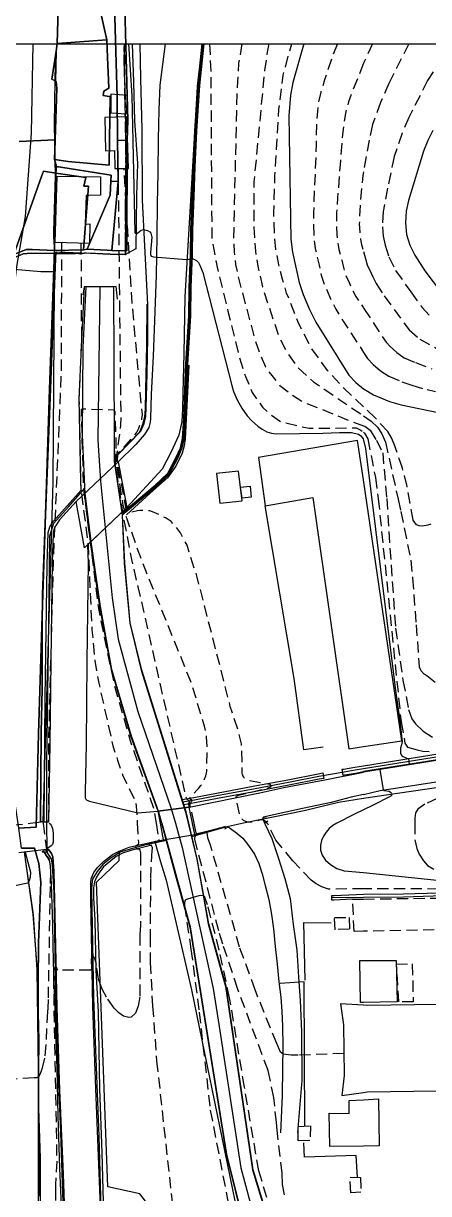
# Model space of a CAD drawing. Header units: feet. Extents: x -1222 to 199575, y -502 to 454509.
# Drawn here: x 38.1 to 110.9, y 315.9 to 526.2 of the extents above; entities that cross this region are included whole.
import ezdxf

# ---------------------------------------------------------------- set-up
doc = ezdxf.new("R2010")
doc.units = ezdxf.units.FT
doc.header["$MEASUREMENT"] = 0
for name, pattern in [('ANYANG11', [1.5, 1, -0.5]), ('ANYANG3', [3, 2, -1]), ('JEON', [12, 4, -0.5, 1, -0.5, 4, -0.5, 1, -0.5])]:
    doc.linetypes.add(name, pattern=pattern)
doc.layers.get('0').update_dxf_attribs({"linetype": 'CONTINUOUS'})
for name, color, linetype in [('AAA004', 7, 'ANYANG3'), ('AAA008', 7, 'CONTINUOUS'), ('AAC001', 7, 'CONTINUOUS'), ('AAC002', 7, 'CONTINUOUS'), ('AD002', 7, 'CONTINUOUS'), ('AD0022', 1, 'CONTINUOUS'), ('ADA085', 1, 'CONTINUOUS'), ('AE0101', 7, 'CONTINUOUS'), ('AE340', 7, 'CONTINUOUS'), ('AZ0801', 7, 'CONTINUOUS'), ('AZ0803', 7, 'CONTINUOUS'), ('BA001', 5, 'CONTINUOUS'), ('BA002', 7, 'CONTINUOUS'), ('BA003', 5, 'CONTINUOUS'), ('BB0011', 1, 'CONTINUOUS'), ('CAA001', 7, 'CONTINUOUS'), ('CAA002', 30, 'CONTINUOUS'), ('DD001', 3, 'CONTINUOUS'), ('EA0018', 7, 'JEON'), ('EA0118', 7, 'JEON'), ('line', 7, 'CONTINUOUS'), ('mm', 7, 'CONTINUOUS'), ('지적', 7, 'CONTINUOUS')]:
    doc.layers.add(name, color=color, linetype=linetype)
picture_1 = doc.add_image_def('image1.jpg', size_in_pixel=(8269, 5907))

# ---------------------------------------------------------------- blocks, each defined once
blk = doc.blocks.new('창덕궁')
at = {"color": 255}
blk.add_lwpolyline([(0, 522.49), (540.82, 522.49), (540.82, 0), (0, 0)], close=True, dxfattribs=at)
at = {"layer": 'AAA004', "color": 255}
for points in [[(39.28, 382.47), (41.58, 382.72), (41.61, 382.47)], [(41.61, 382.47), (42.2, 377.76), (36.66, 377.05), (35.93, 382.08), (39.28, 382.47)], [(99.18, 363.04), (97.5, 363), (97.21, 368.79), (99.18, 368.82)], [(99.18, 368.82), (115.06, 369.04), (114.88, 363.38), (99.18, 363.04)], [(105.08, 357.15), (107.94, 357.18), (108.11, 350.35), (105.52, 350.34), (105.08, 357.15)]]:
    blk.add_lwpolyline(points, dxfattribs=at)
for points in [[(96.64, 363.42), (94.09, 363.33), (93.97, 365.5), (96.6, 365.49)], [(89.66, 328.1), (89.56, 325.47), (87.45, 325.42), (87.46, 327.98)], [(96.76, 318.85), (98.66, 318.8), (98.72, 316.19), (96.91, 316.07)]]:
    blk.add_lwpolyline(points, close=True, dxfattribs=at)
at = {"layer": 'AAA008', "color": 255, "flags": 128}
for points in [[(56.75, 513.18), (53.76, 513.45), (53.78, 510.09), (56.57, 509.92)], [(56.67, 509.35), (52.69, 509.22), (52.83, 503.28), (54.42, 503.3), (54.47, 500.08), (56.94, 500.09)], [(51.91, 498.58), (51.92, 495.27), (49.33, 495.23), (49.18, 490.11), (50.02, 490.12), (49.94, 486.61), (43.8, 486.79), (44.16, 498.7)], [(77.4, 440.4), (76.71, 445.71), (72.75, 445.31), (73.33, 439.93)], [(77.35, 440.83), (77.09, 442.86), (78.83, 443.02), (79.01, 441.05)]]:
    blk.add_lwpolyline(points, close=True, dxfattribs=at)
blk.add_lwpolyline([(99.19, 444.12), (98.1, 451.19), (80.33, 448.14), (81.52, 439.47), (90.05, 440.97), (96.54, 395.84), (99.18, 396.26)], dxfattribs=at)
at = {"layer": 'AAA008', "color": 255}
for points in [[(99.18, 396.26), (106.06, 397.26), (99.19, 444.12)], [(99.18, 350.23), (98.63, 350.22), (98.51, 357.78), (99.18, 357.78)], [(99.18, 357.78), (105.04, 357.77), (105.23, 350.35), (99.18, 350.23)], [(99.18, 349.74), (95.02, 350.01), (95.61, 346.25), (95.72, 337.13), (95.26, 333.54), (99.17, 334.1)], [(99.17, 334.1), (99.81, 334.18), (124.99, 334.58), (129.12, 334.09), (128.86, 336.33), (128.77, 348.23), (128.91, 350.81), (125.17, 350.06), (99.87, 349.68), (99.18, 349.74)], [(99.17, 324.45), (93.11, 324.4), (93, 330.38), (96.6, 330.29), (96.62, 332.65), (99.17, 332.78)], [(99.17, 332.78), (101.85, 332.91), (102.01, 324.47), (99.17, 324.45)]]:
    blk.add_lwpolyline(points, dxfattribs=at)
at = {"layer": 'AAC001', "color": 255, "flags": 128}
for points in [[(57.63, 522.49), (57.82, 515.57), (58.02, 508.64), (58.55, 501.01), (58.37, 495.24), (58.24, 485.68), (56.27, 484.56), (43.93, 485.05)], [(41.21, 382.69), (41.33, 398.68), (41.47, 406.65), (41.52, 423.6), (42.09, 437.92), (42.91, 458.93), (43.44, 471.61), (43.88, 483.88), (43.93, 485.05)], [(91.92, 396.12), (88.48, 395.63), (86.69, 408.43), (81.52, 439.47)]]:
    blk.add_lwpolyline(points, dxfattribs=at)
at = {"layer": 'AAC001', "color": 255}
for points in [[(57.68, 199.98), (55.6, 209.26), (53.11, 219.52), (50.68, 230.41), (48.21, 240.02), (45.68, 249.62), (43.53, 258.33), (41.29, 267.09), (41.23, 269.15), (41.21, 274.68), (41.19, 283.6), (41.15, 291.93), (41.11, 300.62), (41.26, 308.56), (41.16, 316.25), (41.12, 322.26), (40.8, 333), (40.9, 343.43), (40.58, 355.82), (40.04, 362.92), (39.84, 366.13), (38.24, 377.25)], [(88.67, 354.28), (88.46, 364.6), (93.36, 364.58)], [(88.64, 328.04), (88.54, 353.95), (84.23, 353.65)], [(98.07, 318.82), (97.85, 322.73), (88.56, 322.47), (88.47, 325.01)]]:
    blk.add_lwpolyline(points, dxfattribs=at)
at = {"layer": 'AAC002', "color": 255}
blk.add_lwpolyline([(99.16, 219.47), (98.33, 219.47), (97.45, 223), (72.43, 218.03), (55.15, 272.12), (53.98, 292.25), (59.85, 293.52), (65.95, 304.24), (64.73, 308.47), (58.98, 315.85), (53.24, 317.11), (51.21, 371.89), (55.3, 375.73), (55.35, 377.48)], dxfattribs=at)
at = {"layer": 'AD002', "color": 255, "flags": 128}
blk.add_lwpolyline([(34.19, 382.47), (33.95, 387.46), (34.28, 398.61), (34.53, 407.13), (34.24, 427.06), (34.82, 449.6), (35.01, 464.94), (36.26, 477.38), (36.86, 482.46), (38.47, 491.45), (39.53, 506.42), (39.81, 522.49)], dxfattribs=at)
at = {"layer": 'AD0022', "color": 255}
for points in [[(41.58, 382.73), (41.16, 382.69), (41.28, 398.68), (41.42, 406.65), (41.47, 423.61), (42.04, 437.93), (42.86, 458.94), (43.39, 471.62), (43.83, 483.89), (43.66, 485.95), (43.55, 487.85), (43.56, 488.75), (43.86, 498.71), (43.63, 507.97), (43.76, 515.95), (43.85, 518.84), (44.04, 521.48), (44.14, 522.49)], [(42.52, 377.74), (42.2, 377.76), (38.22, 377.25), (39.79, 365.97), (40.45, 356.2), (40.74, 338.27), (40.72, 321.24), (40.7, 309.92)]]:
    blk.add_lwpolyline(points, dxfattribs=at)
at = {"layer": 'ADA085', "color": 255}
for points in [[(63.54, 522.49), (62.58, 515.03), (62.39, 510.63), (62.25, 505.38), (62.2, 499.33), (62.1, 493.71), (62.07, 487.84), (61.9, 480.93), (61.69, 474.37), (61.37, 466.36), (61, 459.56), (60.88, 455.16), (60.87, 454.54), (60.59, 453.56), (59.83, 452.32), (58.25, 450.5), (55.11, 447.36), (47.55, 440.28), (44.56, 436.98), (43.87, 435.95), (43.56, 435.25), (43.39, 434.36), (43.22, 429.4), (42.99, 411.59), (42.83, 396.75), (42.55, 382.62), (41.61, 382.6), (41.58, 382.73)], [(99.18, 387.6), (102.17, 388.31), (127.75, 392.26), (146.02, 396.38), (155.03, 399.14), (164.16, 403.82), (177.43, 413.52), (182.36, 420.33), (187.66, 432.34), (193.75, 447.93), (199.3, 461.49), (205.15, 478.01), (216.42, 499.74), (224.76, 513.92), (230.02, 522.49)], [(150.18, 410.31), (151.39, 406.48), (151.11, 404.67), (150.37, 403.62), (149.54, 402.8), (146.85, 400.8), (138.35, 398.41), (129.25, 396.42), (127.65, 396.16), (99.18, 391.62)], [(52.02, 310.39), (51.69, 319.66), (51.07, 334.73), (50.55, 349.51), (50.17, 368.86), (50.19, 371.78), (50.27, 372.48), (50.48, 373.04), (50.72, 373.58), (51.39, 374.5), (52.44, 375.59), (54.05, 376.82), (55.25, 377.43), (57.09, 378.18), (60.53, 378.93), (63.19, 379.46), (68.85, 380.44), (74.26, 381.88), (75.04, 381.69), (76.44, 380.66), (77.48, 379.75), (78.52, 378.46), (79.59, 376.89), (80.35, 375.21), (80.98, 373.38), (81.52, 371.26), (82.17, 368.77), (82.62, 366.08), (83, 363.48), (83.31, 360.31), (83.67, 357.15), (83.99, 353.95), (84.33, 351.2), (84.48, 348.62), (84.63, 346.06), (84.66, 342.3), (84.64, 338.38), (84.57, 333.53), (84.26, 326.83)], [(81.39, 382.46), (81.48, 382.21), (82.68, 379.72), (83.92, 376.13), (85.06, 372.52), (85.98, 368.94), (86.56, 364.26), (87.21, 359.65), (87.51, 354.84), (87.78, 350.63), (88.03, 345.03), (88.08, 336.22), (87.31, 326.87)]]:
    blk.add_lwpolyline(points, dxfattribs=at)
at = {"layer": 'ADA085', "color": 255, "flags": 128}
for points in [[(70.16, 522.49), (69.26, 514.89), (69.26, 514.68), (67.06, 477.04), (66.89, 466.77), (66.73, 459.81), (66.63, 456.84), (66.53, 454.61), (66.01, 452.17), (64.57, 449.05), (62.97, 446.07), (56.64, 439.19), (49.58, 432.47), (49.71, 429.24), (49.49, 411.51), (49.33, 396.65), (49.16, 387.98), (49.18, 387), (49.28, 386.78), (49.49, 386.58), (49.95, 386.42), (58.61, 384.32), (62.19, 384.6), (67.86, 385.37), (80.52, 387.93), (84.86, 388.9), (92.21, 390.27), (99.18, 391.62)], [(99.18, 387.6), (96.94, 387.12), (93.35, 386.19), (88.21, 385.11), (82.2, 383.81), (81.21, 383.52), (81.08, 383.43), (81.22, 382.94), (81.39, 382.46)], [(62.66, 201.5), (68.11, 202.73), (68.66, 203.18), (66.99, 210.77), (65.79, 214.34), (60.73, 229.25), (56.25, 242.86), (52.02, 255.89), (48.65, 266.07), (47.36, 270.64), (47.21, 271.52), (47.03, 272.93), (46.33, 283.88), (46.01, 294.2), (45.63, 307.27), (45.19, 319.41), (44.57, 334.48), (44.05, 349.34), (43.67, 368.72), (43.55, 373.76), (43.37, 376.43), (43.12, 377.04), (42.64, 377.65), (42.52, 377.74)]]:
    blk.add_lwpolyline(points, dxfattribs=at)
at = {"layer": 'AE0101', "color": 255, "flags": 128}
blk.add_lwpolyline([(55.11, 447.36), (56.64, 439.19), (49.03, 431.95), (47.55, 440.28)], close=True, dxfattribs=at)
at = {"layer": 'AE0101', "color": 255}
for points in [[(68.45, 382.46), (67.86, 385.37), (62.19, 384.6), (62.61, 382.46)], [(62.61, 382.46), (63.19, 379.46), (68.85, 380.44), (68.45, 382.46)]]:
    blk.add_lwpolyline(points, dxfattribs=at)
at = {"layer": 'AE340', "color": 255, "flags": 128}
for points in [[(54.99, 476.63), (54.72, 478.86), (48.96, 478.8), (48.77, 477.38)], [(41.71, 383.09), (41.71, 382.74), (42.55, 382.71), (42.55, 383.09)], [(81.68, 383.62), (81.1, 383.44), (81.4, 382.48), (82.01, 382.9)], [(74.01, 381.79), (74.3, 381.85), (74.44, 381.5), (74.17, 381.36)], [(41.64, 377.12), (41.51, 377.45), (42.64, 377.65), (42.83, 377.4)]]:
    blk.add_lwpolyline(points, dxfattribs=at)
at = {"layer": 'AZ0801', "color": 255, "flags": 128}
for points in [[(55.19, 448.89), (59, 452.75), (59.55, 454.13), (59.88, 455.44), (59.98, 456.82), (60.05, 460.23), (60.23, 468.36), (60.29, 475.7)], [(67.79, 464.77), (67.12, 451.46), (66.93, 450.23), (66.58, 448.94), (65.45, 446.59), (63.96, 444.52), (60.87, 441.75), (56.59, 437.89)], [(61.17, 378.54), (57.37, 377.55), (55.86, 377.05), (54.75, 376.49), (53.77, 375.72), (52.48, 374.6), (51.77, 373.7), (51.19, 372.77), (50.83, 371.9), (50.67, 370.87), (50.69, 369.06), (50.9, 365.09), (51.08, 356.08), (51.47, 348.56), (51.75, 334.72), (52.14, 323.23), (52.52, 310.01)], [(45.02, 311.01), (44.64, 320.47), (44.32, 329.86), (44.12, 338.3), (43.79, 349.21), (43.47, 357.5), (43.38, 364.18), (43.11, 371.59), (42.94, 374.71), (42.84, 375.49), (42.67, 376.12), (42.36, 376.55), (41.62, 377.47)], [(42.64, 377.65), (43.12, 377.04), (43.37, 376.43), (43.55, 373.76), (43.67, 368.72), (44.05, 349.34), (44.57, 334.48), (45.19, 319.41), (45.63, 307.27), (46.01, 294.2), (46.33, 283.88), (47.03, 272.93), (47.21, 271.52), (47.36, 270.64), (48.65, 266.07), (52.02, 255.89), (56.25, 242.86), (60.73, 229.25), (65.79, 214.34), (65.93, 213.95)]]:
    blk.add_lwpolyline(points, dxfattribs=at)
at = {"layer": 'AZ0801', "color": 255}
blk.add_lwpolyline([(41.8, 382.74), (41.99, 404.98), (42.36, 428.88), (42.49, 434.69), (42.79, 435.69), (43.46, 436.74), (48.4, 442.23)], dxfattribs=at)
at = {"layer": 'AZ0803', "color": 255, "flags": 128}
blk.add_lwpolyline([(55.85, 438.23), (56.91, 439.1), (61.77, 443.19), (64.03, 445.37), (65.46, 448.1), (66.28, 449.92), (66.64, 451.64), (66.9, 455.11), (67.11, 461.94), (67.26, 464.91), (67.76, 473.67), (67.85, 478.73), (68.11, 484.68), (68.14, 489.1), (68.4, 495.06), (68.58, 500.4), (68.84, 506.83), (69.38, 515.01), (70.19, 522.49)], dxfattribs=at)
at = {"layer": 'AZ0803', "color": 255}
for points in [[(70.49, 522.49), (69.68, 514.98), (69.14, 506.81), (68.88, 500.39), (68.7, 495.04), (68.44, 489.09), (68.41, 484.68), (68.15, 478.72), (68.06, 473.66), (67.56, 464.9), (67.41, 461.93), (67.2, 455.1), (66.94, 451.6), (66.56, 449.83), (65.73, 447.97), (64.28, 445.19), (61.97, 442.97), (57.1, 438.86), (55.9, 437.88)], [(145.01, 401.43), (138.09, 399.48), (129.04, 397.51), (127.47, 397.25), (99.18, 392.73)], [(145.28, 400.46), (138.33, 398.51), (129.23, 396.52), (127.63, 396.26), (99.18, 391.72)], [(66.6, 386.72), (68.69, 387.1), (72.76, 387.86), (79.62, 389.15), (85.59, 390.26), (91.05, 391.35), (91.84, 391.49), (92.02, 390.5), (91.23, 390.37), (85.77, 389.28), (79.8, 388.17), (72.94, 386.88), (68.87, 386.12), (66.9, 385.76)], [(99.18, 392.73), (97.6, 392.45), (95.61, 392.13), (95.28, 392.08), (95.44, 391.09), (95.77, 391.15), (97.74, 391.46), (99.18, 391.72)], [(99.18, 369.7), (106.35, 369.75), (116.99, 370.09), (125.17, 370.21), (132.02, 370.3), (138.78, 370.3)], [(97.21, 368.79), (93.85, 368.65), (93.47, 368.65), (93.47, 369.48), (93.91, 369.49), (99.18, 369.7)]]:
    blk.add_lwpolyline(points, dxfattribs=at)
at = {"layer": 'BA001', "color": 255, "flags": 128}
blk.add_lwpolyline([(62.96, 382.46), (62.41, 384.47), (57.49, 398.12), (53.96, 410.1), (51.89, 421.4), (50.28, 432.63), (49.14, 441.7), (48.69, 452.26), (48.83, 467.94), (49.37, 478.81), (54.23, 478.86), (54.36, 451.32), (54.39, 447.48), (55.8, 437.82), (56.19, 429.19), (57.17, 418.42), (59.25, 409.94), (67.19, 384.47), (67.67, 382.46)], dxfattribs=at)
at = {"layer": 'BA001', "color": 255}
for points in [[(62.96, 382.46), (65.45, 373.25), (68.05, 363.83), (74.57, 322.99), (79.61, 302.74), (81.43, 295.18), (87.51, 269.67), (90.85, 255.37), (94.03, 243.33), (97.49, 234.9), (99.16, 231.32)], [(67.67, 382.46), (69.21, 376.01), (71.28, 364.37), (74.4, 353.15), (79.25, 320.19), (87.2, 294.13), (89.47, 287.3), (93.64, 269.13), (94.06, 268.01), (95.17, 263.66), (95.2, 263.46), (95.2, 263.35), (95.26, 262.93), (98.45, 251.49), (99.17, 249.18)]]:
    blk.add_lwpolyline(points, dxfattribs=at)
at = {"layer": 'BA002', "color": 255, "flags": 128}
blk.add_lwpolyline([(51.77, 478.83), (51.46, 451.27), (51.9, 443.91), (54.01, 422.97), (55.11, 415.5), (58.65, 402.54), (64.62, 385.12), (65.38, 382.46)], dxfattribs=at)
at = {"layer": 'BA002', "color": 255}
blk.add_lwpolyline([(65.38, 382.46), (66.62, 378.07), (72.15, 352.78), (73.25, 345.93), (77.12, 320.53), (84.87, 291.81), (94.27, 254.59), (99.16, 237)], dxfattribs=at)
at = {"layer": 'BA003', "color": 255, "flags": 128}
for points in [[(59.01, 522.49), (59.13, 516.28), (59.34, 507.1), (59.43, 494.38), (60.36, 475.68), (60.36, 469.71), (60.26, 463.18), (60.04, 457.08), (59.99, 455.5), (59.71, 454.25), (59.69, 454.19), (59.08, 452.81), (55.08, 448.69), (54.39, 448.27)], [(70.34, 522.49), (69.53, 515), (68.99, 506.82), (68.73, 500.39), (68.55, 495.05), (68.29, 489.1), (68.26, 484.68), (68, 478.73), (67.91, 473.66), (67.41, 464.9), (67.26, 461.94), (67.05, 455.11), (66.79, 451.62), (66.42, 449.87), (65.6, 448.04), (64.15, 445.28), (61.87, 443.08), (57.01, 438.98), (55.78, 437.97)], [(42.29, 382.47), (42.29, 382.61), (42.3, 393.26), (42.69, 422.66), (42.84, 434.09), (43.54, 436.35), (46.19, 439.31), (49.1, 442.65)], [(99.18, 392.23), (97.67, 391.96), (95.69, 391.64), (91.14, 390.86), (85.68, 389.77), (79.71, 388.66), (72.85, 387.37), (68.78, 386.61), (66.64, 386.22)], [(99.18, 386.9), (94.69, 386.16), (88.53, 384.67), (83.24, 383.63), (81.14, 383.2), (77.64, 382.46)], [(63.8, 379.37), (59.61, 378.46), (55.57, 377.31), (53.84, 376.24), (52.33, 375.01), (51.29, 373.76), (50.49, 372.4), (50.35, 371.51), (50.28, 370.53), (50.35, 367.14), (50.66, 351.03), (51.6, 326.23), (52.05, 311.03), (52.06, 308.88), (52.45, 299.96), (52.73, 291.71), (53.27, 280), (53.86, 272.38), (54.02, 271.02), (54.92, 268.42), (57.38, 261.23), (62.12, 247.3)]]:
    blk.add_lwpolyline(points, dxfattribs=at)
at = {"layer": 'BA003', "color": 255}
for points in [[(145.72, 401.11), (138.21, 399), (129.14, 397.01), (127.55, 396.75), (99.18, 392.23)], [(147.71, 396.35), (142.59, 394.95), (137.89, 393.75), (135.19, 392.97), (133.23, 392.46), (129.88, 391.76), (124.83, 390.54), (120.17, 389.9), (113.93, 389.03), (107.75, 388.15), (101.23, 387.22), (99.18, 386.9)], [(65.76, 213.85), (61.75, 225.99), (58.53, 235.64), (55.23, 245.33), (52.06, 255.08), (48.47, 266.5), (46.84, 272.17), (46.72, 273.33), (46.61, 275), (46.45, 279.92), (46.09, 288.42), (45.83, 296.02), (45.58, 305.41), (45.18, 316.01), (44.77, 326.98), (44.16, 342.62), (43.83, 355.43), (43.58, 369.98), (43.29, 374.84), (43.13, 376.05), (42.37, 377.16), (42.31, 377.67), (42.29, 382.47)], [(77.64, 382.46), (74.39, 381.77), (68.26, 379.99)], [(93.47, 369.12), (99.18, 369.2)], [(99.18, 369.2), (106.36, 369.25), (117, 369.59), (125.18, 369.71), (132.02, 369.8), (139.36, 369.8)]]:
    blk.add_lwpolyline(points, dxfattribs=at)
at = {"layer": 'BB0011', "color": 255}
for points in [[(48.96, 478.8), (48.49, 469.22), (48.05, 458.7), (48.34, 443.91), (48.4, 442.23)], [(67.78, 382.46), (67.29, 384.5), (59.35, 409.97), (57.27, 418.44), (56.29, 429.19), (55.9, 437.83), (54.49, 447.49), (54.46, 451.32), (54.33, 478.86)], [(62.85, 382.46), (65.36, 373.22), (67.95, 363.81), (74.47, 322.97), (79.51, 302.72), (81.34, 295.15), (87.41, 269.64), (90.75, 255.35), (93.59, 243.63), (97.13, 231.51), (99.16, 224.25)], [(99.17, 249.55), (98.55, 251.51), (95.35, 262.95), (95.3, 263.35), (95.3, 263.47), (95.27, 263.68), (94.15, 268.04), (93.74, 269.16), (89.56, 287.33), (87.29, 294.16), (79.35, 320.21), (74.5, 353.17), (71.38, 364.4), (69.31, 376.03), (67.78, 382.46)]]:
    blk.add_lwpolyline(points, dxfattribs=at)
at = {"layer": 'BB0011', "color": 255, "flags": 128}
blk.add_lwpolyline([(62.85, 382.46), (62.31, 384.44), (57.39, 398.09), (53.87, 410.08), (51.79, 421.38), (50.18, 432.62), (49.04, 441.69), (49.01, 442.55)], dxfattribs=at)
at = {"layer": 'CAA001', "color": 255, "flags": 128}
for points, elevation in [([(56.95, 522.49), (57.52, 513.11), (58.07, 488.64), (58.16, 488.48), (58.27, 488.42), (58.42, 488.42), (58.64, 488.51), (59.23, 489.03), (59.65, 489.12), (59.9, 489.08), (60.37, 488.95), (60.79, 488.7), (60.96, 488.44), (61.13, 487.76), (60.88, 485.01), (60.88, 484.63), (61.05, 484.34), (61.43, 484.21), (67.4, 483.74), (67.78, 483.79), (68.08, 483.83), (68.54, 483.87), (68.8, 483.74), (69.14, 483.53), (69.52, 483.19), (69.77, 482.73), (70.32, 481.42), (75.52, 461.1), (75.82, 460), (76.47, 458.5), (77.31, 457.05), (78.3, 455.66), (79.02, 454.83), (80.16, 453.8), (80.98, 453.24), (81.82, 452.79), (82.66, 452.51), (83.48, 452.4), (91.87, 452.55), (94.86, 452.65), (97, 452.64), (98.25, 452.37), (98.69, 452.07), (99.09, 451.49), (99.19, 451.26)], 40), ([(88.46, 522.49), (86.45, 515.55), (86.07, 513.24), (85.78, 509.53), (86.12, 487.37), (86.42, 485.08), (87.63, 479.61), (88.32, 477.43), (89.45, 474.73), (90.62, 472.48), (96.53, 462.95), (97.77, 461.61), (99.19, 460.52)], 45), ([(31.27, 486.13), (31.78, 483.61), (31.91, 483.16), (32.52, 482.55), (33.47, 482.25), (36.39, 481.98), (41.2, 481.6), (43.29, 481.56), (43.52, 481.45), (43.59, 481.22), (43.59, 478.91), (43.37, 443.75), (41.58, 382.72)], 40), ([(99.18, 384.89), (97.53, 384.09), (94.39, 382.46)], 40), ([(38.4, 377.27), (39.32, 373.66), (39.28, 372.75), (39.11, 372.13), (38.86, 371.67), (32.39, 370.38), (31.52, 370.14), (31.05, 369.74)], 40)]:
    blk.add_lwpolyline(points, dxfattribs=dict(at, elevation=elevation))
at = {"layer": 'CAA001', "color": 255}
for points, elevation in [([(111.63, 506.92), (110.72, 505.11), (109.94, 503.18), (107.26, 494.36), (106.85, 492.39), (106.7, 490.33), (106.91, 488.24), (107.49, 486.32), (108.38, 484.51), (110.17, 481.72), (113.18, 477.76)], 50), ([(99.19, 460.52), (99.29, 460.44), (100.97, 459.43), (103.85, 458.22), (105.93, 457.6), (116.09, 455.52)], 45), ([(99.19, 451.26), (99.53, 449.8), (104.93, 406.29), (105.63, 401.25), (106.14, 397.15), (105.98, 396.55), (105.84, 395.97), (105.81, 395.59), (105.81, 395.3), (105.84, 395.02), (105.94, 394.73), (106.15, 394.49), (107.24, 394.04), (107.4, 393.07), (107.35, 393), (102.16, 392.21), (102.09, 392.11), (102.68, 388.45), (102.87, 388.31), (103.78, 388.24), (104.04, 388.05), (104.21, 387.83), (104.24, 387.65), (104.21, 387.45), (104.07, 387.3), (100.78, 385.64), (99.18, 384.89)], 40), ([(94.39, 382.46), (93.65, 382.07), (92.98, 381.51), (92.44, 380.86), (92, 380.12), (91.65, 379.35), (91.43, 378.51), (91.47, 377.62), (91.76, 376.72), (92.35, 375.84), (93.23, 375.03), (94.37, 374.33), (95.69, 373.9), (99.18, 373.59)], 40), ([(99.18, 373.59), (122.17, 371.22)], 40)]:
    blk.add_lwpolyline(points, dxfattribs=dict(at, elevation=elevation))
at = {"layer": 'CAA002', "color": 255, "linetype": 'ANYANG11', "ltscale": 2, "flags": 128}
for points, elevation in [([(71.51, 522.49), (71.73, 517.57), (71.92, 487.67), (72.89, 482.33), (74.8, 474.43), (76.77, 466.53), (77.98, 462.69), (79.17, 459.85), (81.03, 457.23), (82.45, 455.88), (84.3, 454.62), (87.31, 453.86), (89.44, 453.45), (91.83, 453.42), (97.84, 453.5), (98.68, 453.07), (99.19, 452.69)], 41), ([(77.32, 522.49), (76.73, 518.99), (76.46, 514.68), (75.91, 492.2), (75.81, 487.52), (75.91, 485.05), (76.18, 482.85), (76.82, 479.91), (79.74, 469.06), (80.66, 466.57), (81.58, 464.44), (82.69, 462.87), (84.17, 461.12), (86.02, 459.64), (88.33, 458.16), (97.02, 454.65), (99.19, 453.86)], 42), ([(82.17, 522.49), (81.87, 521.01), (81.41, 517.71), (80.86, 512.2), (79.49, 497.71), (79.49, 489.54), (79.76, 485.23), (80.22, 482.2), (81.05, 478.81), (81.96, 475.87), (84.07, 469.63), (85.37, 467.12), (87.41, 464.26), (90.18, 461.76), (96.83, 457.24), (99.19, 455.65)], 43), ([(99.19, 457.29), (95.7, 460.53), (92.72, 463.8), (89.74, 467.89), (87.38, 472.57), (85.36, 477.71), (84.63, 480.18), (83.98, 482.75), (83.43, 485.51), (83.16, 488.35), (83.07, 492.11), (83.25, 498.72), (83.98, 510.74), (84.73, 516.86), (86.28, 522.49)], 44), ([(94.49, 522.49), (93.63, 520.41), (92.18, 516), (91.48, 513.82), (90.99, 511.61), (90.76, 508.64), (90.67, 505.91), (90.66, 504.4), (90.63, 502.69), (90.25, 494.08), (90.2, 492.11), (90.19, 490.05), (90.24, 487.77), (90.51, 485.71), (90.74, 484.66), (91.2, 482.71), (91.59, 480.94), (92.14, 479.2), (92.69, 477.96), (93.22, 476.68), (94.22, 474.79), (95.55, 472.65), (99.19, 467.05)], 46), ([(99.19, 518.98), (98.7, 517.75), (97.19, 513.97), (96.5, 512.09), (95.91, 509.98), (95.45, 506.69), (95.03, 501.44), (94.52, 494.8), (94.35, 492.17), (94.31, 490.11), (94.37, 488.17), (94.6, 486.33), (94.77, 485.55), (95.26, 483.61), (95.56, 482.28), (95.97, 480.97), (96.6, 479.59), (97, 478.63), (97.82, 477.1), (99.19, 475.03)], 47), ([(68.72, 382.46), (68.04, 385.63), (68.03, 385.79), (68.05, 385.94), (68.11, 386.12), (68.18, 386.23), (68.27, 386.34), (68.32, 386.44), (68.33, 386.54), (68.3, 386.63), (68.25, 386.66), (68.11, 386.72), (68.05, 386.78), (68.02, 386.84), (68.01, 386.91), (68.01, 386.97), (68.04, 387.11), (68.12, 387.27), (69.23, 388.38), (69.54, 388.71), (69.94, 389.24), (70.24, 389.66), (70.56, 390.21), (70.82, 390.95), (71.03, 391.82), (71.09, 396.26), (70.98, 397.99), (70.62, 399.9), (68.16, 407.89), (59.46, 429.31), (56.68, 437.08), (56.3, 438.36), (56.02, 439.51), (54.85, 446.96), (54.81, 447.5), (54.84, 448.18), (54.86, 448.61), (55.59, 453.98), (55.61, 455.67), (55.13, 500.08)], 38), ([(81.88, 382.46), (81.58, 382.83), (81.15, 383.03), (80.65, 383.05), (79.22, 382.66), (78.85, 382.62), (78.42, 382.66), (78.02, 382.77), (77.63, 382.96), (77.3, 383.24), (76.97, 383.87), (76.28, 386.93), (76.28, 387.2), (76.35, 387.3), (76.66, 387.47), (81.6, 388.69), (82.54, 388.99), (82.55, 389.02), (82.61, 389.19), (82.54, 389.31), (82.41, 389.4), (81.99, 389.48), (78.65, 390.1), (77.95, 390.4), (77.7, 390.65), (77.59, 390.83), (77.43, 391.12), (77.38, 391.49), (77.33, 395.55), (77.25, 396.71), (76.67, 399.06), (75.24, 403.45), (69.3, 426.66), (67.47, 432.39), (66.28, 434.64), (65.47, 435.78), (64.62, 436.64), (63.74, 437.25), (61.59, 438.28), (60.77, 438.59), (58.96, 438.66), (58.57, 438.57), (57.52, 438.36), (56.92, 438.38), (56.8, 438.4), (56.68, 438.57), (56.48, 439.26), (54.97, 447.11), (54.95, 447.5), (55.01, 448.78), (55.09, 448.96), (55.21, 449.12), (55.46, 449.3), (58.03, 452.13), (58.38, 452.62), (58.8, 453.44), (59.17, 454.41), (59.37, 455.11), (59.44, 455.87), (57.62, 475.89), (56.16, 500.09)], 39), ([(99.19, 499.47), (99.08, 498.81), (98.58, 494.27), (98.42, 490.17), (98.49, 488.57), (98.68, 486.96), (98.8, 486.44), (99.19, 485.18)], 48), ([(44.92, 486.76), (44.82, 462.7), (43.4, 429.28), (42.59, 397.71), (42.58, 382.69), (42.6, 382.56), (42.67, 382.48), (42.7, 382.47)], 39), ([(48.4, 486.65), (48.49, 469.22), (48.05, 458.7), (48.34, 443.91), (48.4, 442.23), (49.73, 432.27), (50.19, 420.81), (50.37, 417.23), (50.67, 414.29), (50.89, 411.69), (51.17, 409.86), (51.61, 407.59), (53.18, 400.66), (54.15, 396.33), (54.98, 393.81), (55.95, 390.99), (57.51, 387.78), (58.04, 386.81), (58.28, 386.18), (58.32, 385.59), (58.38, 384.76), (58.52, 382.47)], 38), ([(68.45, 382.46), (67.86, 385.37), (67.77, 385.87), (67.77, 385.98), (67.8, 386.12), (67.88, 386.22), (67.9, 386.27), (67.89, 386.36), (67.86, 386.47), (67.76, 386.54), (67.68, 386.59), (67.5, 386.79), (67.39, 386.95), (67.28, 387.23), (67.22, 387.45), (59.11, 423.18), (57.54, 429.84), (55.98, 438.02), (54.64, 446.73), (54.75, 450.53), (54.56, 456.37), (54.42, 456.59), (54.21, 456.67), (48.6, 456.85), (48.46, 456.72), (48.42, 456.5), (48.82, 443.14), (48.94, 441.96), (50.13, 432.41), (51.49, 421.39), (53.02, 413.74), (54.47, 406.9), (57.25, 397.28), (59.94, 389.48), (61.47, 385.14), (61.91, 382.47)], 37)]:
    blk.add_lwpolyline(points, dxfattribs=dict(at, elevation=elevation))
at = {"layer": 'CAA002', "color": 255, "linetype": 'ANYANG11', "ltscale": 2}
for points, elevation in [([(100.78, 522.49), (99.19, 518.98)], 47), ([(107.31, 522.49), (103.74, 515.37), (102.25, 511.96), (100.78, 507.96), (100.17, 505.17), (99.19, 499.47)], 48), ([(114.93, 522.49), (110.7, 515.88), (107.31, 509.26), (106.1, 506.44), (104.69, 502.23), (103.51, 496.56), (102.7, 492.33), (102.58, 489.58), (102.68, 487.94), (103.04, 486.31), (103.71, 484.19), (104.94, 481.78), (107.67, 477.93), (109.72, 475.09), (110.95, 473.75)], 49), ([(99.19, 485.18), (99.37, 484.53), (99.57, 483.65), (99.84, 482.78), (100.56, 481.25), (100.83, 480.61), (101.47, 479.43), (102.89, 477.2), (107.38, 471.07), (109.29, 469.44), (112.51, 467.65)], 48), ([(99.19, 475.03), (99.25, 474.94), (103.22, 468.9), (103.97, 468.09), (105.15, 467.05), (106.49, 466.06), (108.53, 465.23), (111.45, 464.08)], 47), ([(99.19, 467.05), (99.9, 465.94), (100.89, 464.86), (102.22, 463.74), (103.74, 462.75), (106.05, 461.78), (107.86, 461.15), (110.59, 460.35), (112.14, 460.03)], 46), ([(117.03, 437.88), (110.74, 436), (109.79, 435.83), (109.17, 435.87), (108.72, 436.05), (108.12, 436.93), (107.02, 442.98), (106.17, 446.23), (104.7, 450.56), (104.18, 451.71), (103.53, 452.81), (101.28, 455.31), (99.19, 457.29)], 44), ([(99.19, 455.65), (100.58, 454.68), (101.69, 453.64), (102.45, 452.42), (103.1, 450.94), (105.41, 440.65), (105.91, 438.44), (107.66, 429.7), (107.98, 426.53), (108.62, 418.11), (109.2, 410.53), (109.5, 409.87), (110.04, 409.3), (110.56, 408.97), (112.06, 407.81)], 43), ([(99.19, 453.86), (99.41, 453.77), (100.36, 453.1), (101.48, 451.3), (102.62, 449.03), (103.35, 440.82), (103.71, 434.84), (104.94, 417.52), (106.26, 408.15), (107.26, 402.86), (107.87, 401.19), (108.5, 400.32), (109.88, 399.02), (112.03, 397.63)], 42), ([(99.19, 452.69), (99.36, 452.54), (99.93, 451.49), (101.32, 444.58), (101.82, 440.81), (105.92, 400.68), (106.61, 396.85), (107.07, 396.15), (108.84, 395.64), (109.84, 395.43), (111, 395.34)], 41), ([(115.16, 388.11), (110.22, 385.89), (108.94, 384.98), (108.53, 384.34), (108.38, 383.35), (108.39, 382.46)], 41), ([(58.52, 382.47), (58.72, 378.98), (58.69, 378.64), (58.62, 378.55), (58.31, 378.4), (58.25, 378.27), (58.25, 378.1), (58.31, 378), (58.48, 377.88), (58.74, 377.88), (58.78, 377.87), (58.86, 377.77), (58.96, 377.6), (59.05, 377.37), (59.08, 377.15), (59.09, 376.88), (59.13, 364.09), (58.99, 362.46), (58.96, 351.24), (58.69, 349.59), (58.18, 348.33), (57.44, 347.63), (57, 347.55), (56.08, 347.8), (55.2, 348.4), (54.4, 349.21), (52.99, 351.2), (52.23, 352.67), (51.53, 354.44), (51.21, 357.01), (51.04, 357.76), (50.85, 358.29), (50.63, 358.49), (50.44, 358.47), (50.34, 358.38), (50.27, 358.03), (50.31, 356.32), (50.24, 356.17), (50.11, 356.07), (44.27, 356.08), (44.2, 356.12), (44.15, 356.29), (44.05, 356.55), (43.91, 356.59), (43.73, 356.53), (43.57, 356.37), (43.51, 356.23), (43.47, 355.76), (43.45, 354.73), (44.06, 321.74), (43.82, 317.54), (43.82, 317.19), (43.82, 316.65), (43.99, 304.33)], 38), ([(42.7, 382.47), (42.89, 382.36), (43.04, 382.13), (43.27, 381.53), (43.41, 380.69), (43.44, 380.07), (43.42, 379.03), (43.28, 378.65), (43.05, 378.4), (42.81, 378.23), (42.5, 378.04), (42.43, 377.94), (42, 377.02), (42, 376.89), (42.12, 376.65), (42.47, 376.16), (42.7, 375.74), (42.77, 375.44), (42.87, 374.88), (42.92, 373.63), (42.87, 371.06), (42.5, 350.8), (42.43, 349.19), (42.38, 348.6), (42.09, 342.68), (41.85, 340.23), (41.37, 338.27), (41.01, 337.33), (40.76, 336.89), (40.59, 336.75), (40.43, 336.69), (39.97, 336.69), (33.77, 336.41)], 39), ([(61.91, 382.47), (62.38, 379.55), (62.38, 379.38), (62.33, 379.29), (60.76, 378.91), (60.67, 378.79), (60.66, 378.77), (60.67, 378.57), (60.73, 378.51), (60.97, 378.45), (61.07, 378.4), (61.15, 378.3), (61.21, 378.1), (61.18, 377.83), (61.12, 377.53), (60.89, 372.4), (60.84, 362.2), (60.84, 357.42), (61.27, 349.65), (62.01, 339.76), (64.85, 313.81)], 37), ([(85, 315.68), (84.62, 317.57), (84.57, 319.59), (83.64, 327.32), (83.56, 328.66), (83.04, 333.16), (82.04, 338.04), (76.55, 352.74), (73.9, 360.75), (73.16, 363.15), (68.87, 379.53), (68.86, 379.7), (68.89, 379.89), (68.99, 380.11), (69.01, 380.22), (68.99, 380.33), (68.85, 380.44), (68.45, 382.46)], 37), ([(95.67, 341.11), (87.46, 340.76), (86.18, 340.76), (84.71, 340.95), (84.27, 341.35), (83.58, 342.87), (79.7, 352.5), (76.92, 360.2), (71.63, 378.72), (71.35, 379.48), (71.21, 379.81), (71.12, 380.35), (71.1, 380.64), (71.08, 380.8), (71.03, 380.88), (70.93, 380.93), (70.76, 380.92), (69.3, 380.56), (69.2, 380.59), (69.14, 380.63), (69.1, 380.69), (68.72, 382.46)], 38), ([(99.18, 370.66), (92.86, 370.62), (91.68, 371.03), (90.66, 371.59), (89.78, 372.21), (86.48, 375.68), (83.42, 379.44), (81.97, 382.35), (81.88, 382.46)], 39), ([(108.39, 382.46), (108.4, 379.5), (108.74, 377.9), (109.18, 376.89), (109.95, 375.67), (110.69, 374.88), (111.8, 374.21)], 41), ([(123.73, 364.45), (123.31, 364.43), (122.22, 364.54), (121.84, 364.78), (121.66, 365.19), (121.63, 366), (121.71, 366.56), (122.01, 367.05), (122.43, 367.46), (123.86, 368.3), (126.03, 368.95), (126.88, 369.12), (126.98, 369.22), (127.02, 369.31), (127.08, 369.56), (127.08, 370.31), (127.02, 370.47), (126.86, 370.6), (125.54, 370.55), (121.65, 370.62), (99.18, 370.66)], 39), ([(82.7, 312.33), (80.34, 320.03), (77.79, 335.06), (75.12, 351.07), (73.26, 359.67), (71.16, 367.77), (70.67, 369.16), (70.39, 369.44), (69.84, 369.48), (68.34, 369.06), (67.4, 368.75), (67.12, 368.61), (67.02, 368.22), (67.02, 367.63), (68.16, 359.85), (69.65, 348.53), (71.65, 330.91), (79.76, 288.79)], 36)]:
    blk.add_lwpolyline(points, dxfattribs=dict(at, elevation=elevation))
at = {"layer": 'DD001', "color": 255, "flags": 128}
blk.add_lwpolyline([(61.77, 378.93), (62.72, 375.53), (63.73, 372.23), (68.26, 352.5), (76.55, 312.29), (78.62, 302.52), (82.83, 283.34), (84.73, 274.86), (87.69, 261.88), (89.9, 249.6), (93.57, 237.4), (97.45, 223)], dxfattribs=at)
at = {"layer": 'EA0018', "color": 255}
blk.add_lwpolyline([(56.15, 522.49), (56.48, 504.53), (56.39, 484.62), (53.67, 484.69), (49.32, 484.91), (48.62, 484.79), (43.44, 484.83), (39.45, 484.86), (38.01, 484.74), (36.75, 484.19), (33, 484.38), (30.83, 482.32), (29.16, 479.56), (28.22, 477.28), (27.93, 475.2), (28.16, 446.31), (28.99, 424.94), (31.49, 398.16), (34.13, 382.47)], dxfattribs=at)
at = {"layer": 'EA0118', "color": 255}
blk.add_lwpolyline([(34.13, 382.47), (31.49, 398.16), (28.99, 424.94), (28.16, 446.31), (27.93, 475.2), (28.22, 477.28), (29.16, 479.56), (30.83, 482.32), (33, 484.38), (36.75, 484.19), (38.01, 484.74), (39.45, 484.86), (43.44, 484.83), (48.62, 484.79), (49.32, 484.91), (53.67, 484.69), (56.39, 484.62), (56.48, 504.53), (56.15, 522.49)], dxfattribs=at)

msp = doc.modelspace()

# ---------------------------------------------------------------- linework, layer by layer
at = {"layer": '지적', "color": 20}
for points in [[(48.95, 537.43), (49.05, 536.13), (51.46, 530.46), (53.07, 523.23), (44.16, 522.52), (44.45, 532.85), (44.49, 534.52), (44.41, 537.11), (44.43, 537.99), (48.92, 538.03), (48.95, 537.43)], [(53.14, 521.5), (53.41, 514.49), (53.14, 514.34), (52.49, 513.99), (52.39, 513.19), (53.14, 513.09), (53.65, 513.01), (53.54, 505.26), (53.46, 500.68), (46.12, 501.37), (43.65, 501.71), (43.78, 505.14), (43.79, 505.25), (44.1, 514.53), (43.94, 515.7), (43.84, 515.76), (43.95, 521.19), (44.16, 522.52), (53.07, 523.23), (53.14, 521.5)], [(43.84, 515.76), (43.18, 516.11), (43.95, 521.19), (43.84, 515.76)], [(54.97, 505.14), (56.69, 505.17), (56.65, 485.31), (53.93, 485.37), (55.11, 497.72), (54.97, 505.14)], [(43.91, 499.23), (44, 500.43), (53.85, 498.91), (53.79, 497.81), (53.66, 495.3), (49.52, 485.59), (48.84, 485.47), (49.76, 496.94), (48.94, 496.93), (49.28, 498.44), (43.91, 499.23)], [(41.65, 499.61), (43.91, 499.23), (43.67, 485.38), (39.67, 485.54), (38.54, 485.53), (36.34, 484.66), (41.33, 498.62), (41.65, 499.61)], [(48.84, 485.47), (43.67, 485.38), (43.91, 499.23), (49.28, 498.44), (48.94, 496.93), (49.76, 496.94), (48.84, 485.47)], [(53.79, 497.81), (55.11, 497.72), (53.93, 485.37), (53.14, 485.41), (49.52, 485.59), (53.66, 495.3), (53.79, 497.81)], [(36.34, 484.66), (38.54, 485.53), (39.67, 485.54), (43.67, 485.38), (42.77, 460.43), (42.14, 441.5), (41.53, 423.58), (40.76, 398.51), (40.34, 381.75), (37.22, 381.54), (36.59, 386.02), (33.49, 399.1), (32.02, 406.35), (31.39, 416.73), (30.58, 430.02), (30.34, 440.9), (29.79, 466.52), (29.58, 476.95), (30.4, 480.11), (33.96, 483.61), (36.34, 484.66)]]:
    msp.add_lwpolyline(points, close=True, dxfattribs=at)
for points in [[(44.45, 532.85), (44.16, 522.52), (43.95, 521.19), (43.18, 516.11), (43.84, 515.76), (43.94, 515.7), (44.1, 514.53), (43.79, 505.25), (37.29, 504.91)], [(40.83, 315.43), (40.77, 339.83), (40.7, 353.86), (40.75, 360.98), (41.2, 371.88), (40.83, 375.23), (40.06, 377.96), (37.7, 377.96), (37.22, 381.54), (40.34, 381.75), (40.76, 398.51), (41.53, 423.58), (42.14, 441.5), (42.77, 460.43), (43.67, 485.38), (48.84, 485.47), (49.52, 485.59), (53.14, 485.41), (53.93, 485.37), (56.65, 485.31), (56.69, 505.17), (56.8, 508.73), (56.23, 531.29)], [(54.4, 531.45), (54.89, 512.89), (54.97, 505.14), (55.11, 497.72), (53.79, 497.81), (53.85, 498.91), (44, 500.43), (43.65, 501.71), (46.12, 501.37), (53.46, 500.68), (53.54, 505.26), (53.65, 513.01), (53.14, 513.09), (52.39, 513.19), (52.49, 513.99), (53.14, 514.34), (53.41, 514.49), (53.14, 521.5), (53.07, 523.23), (51.46, 530.46)], [(56.23, 531.29), (56.8, 508.73), (56.69, 505.17), (54.97, 505.14), (54.89, 512.89), (54.4, 531.45)], [(37.29, 504.91), (43.79, 505.25), (43.78, 505.14), (43.65, 501.71), (44, 500.43), (43.91, 499.23), (41.65, 499.61), (41.33, 498.62), (36.34, 484.66)], [(37.7, 377.96), (40.06, 377.96), (40.83, 375.23), (41.2, 371.88), (40.75, 360.98), (40.7, 353.86), (40.77, 339.83), (40.83, 315.43)]]:
    msp.add_lwpolyline(points, dxfattribs=at)

# ---------------------------------------------------------------- block references
at = {"layer": 'mm'}
msp.add_blockref('창덕궁', (0, 0), dxfattribs=at)

# ---------------------------------------------------------------- pictures from other files: only their frames are drawn
at = {"layer": 'line', "color": 3}
image = msp.add_image(picture_1, insert=(-89.37, 18.15), size_in_units=(698.97, 499.31), rotation=5.99868, dxfattribs=at)
image.dxf.flags = 7

doc.saveas('drawing.dxf')
